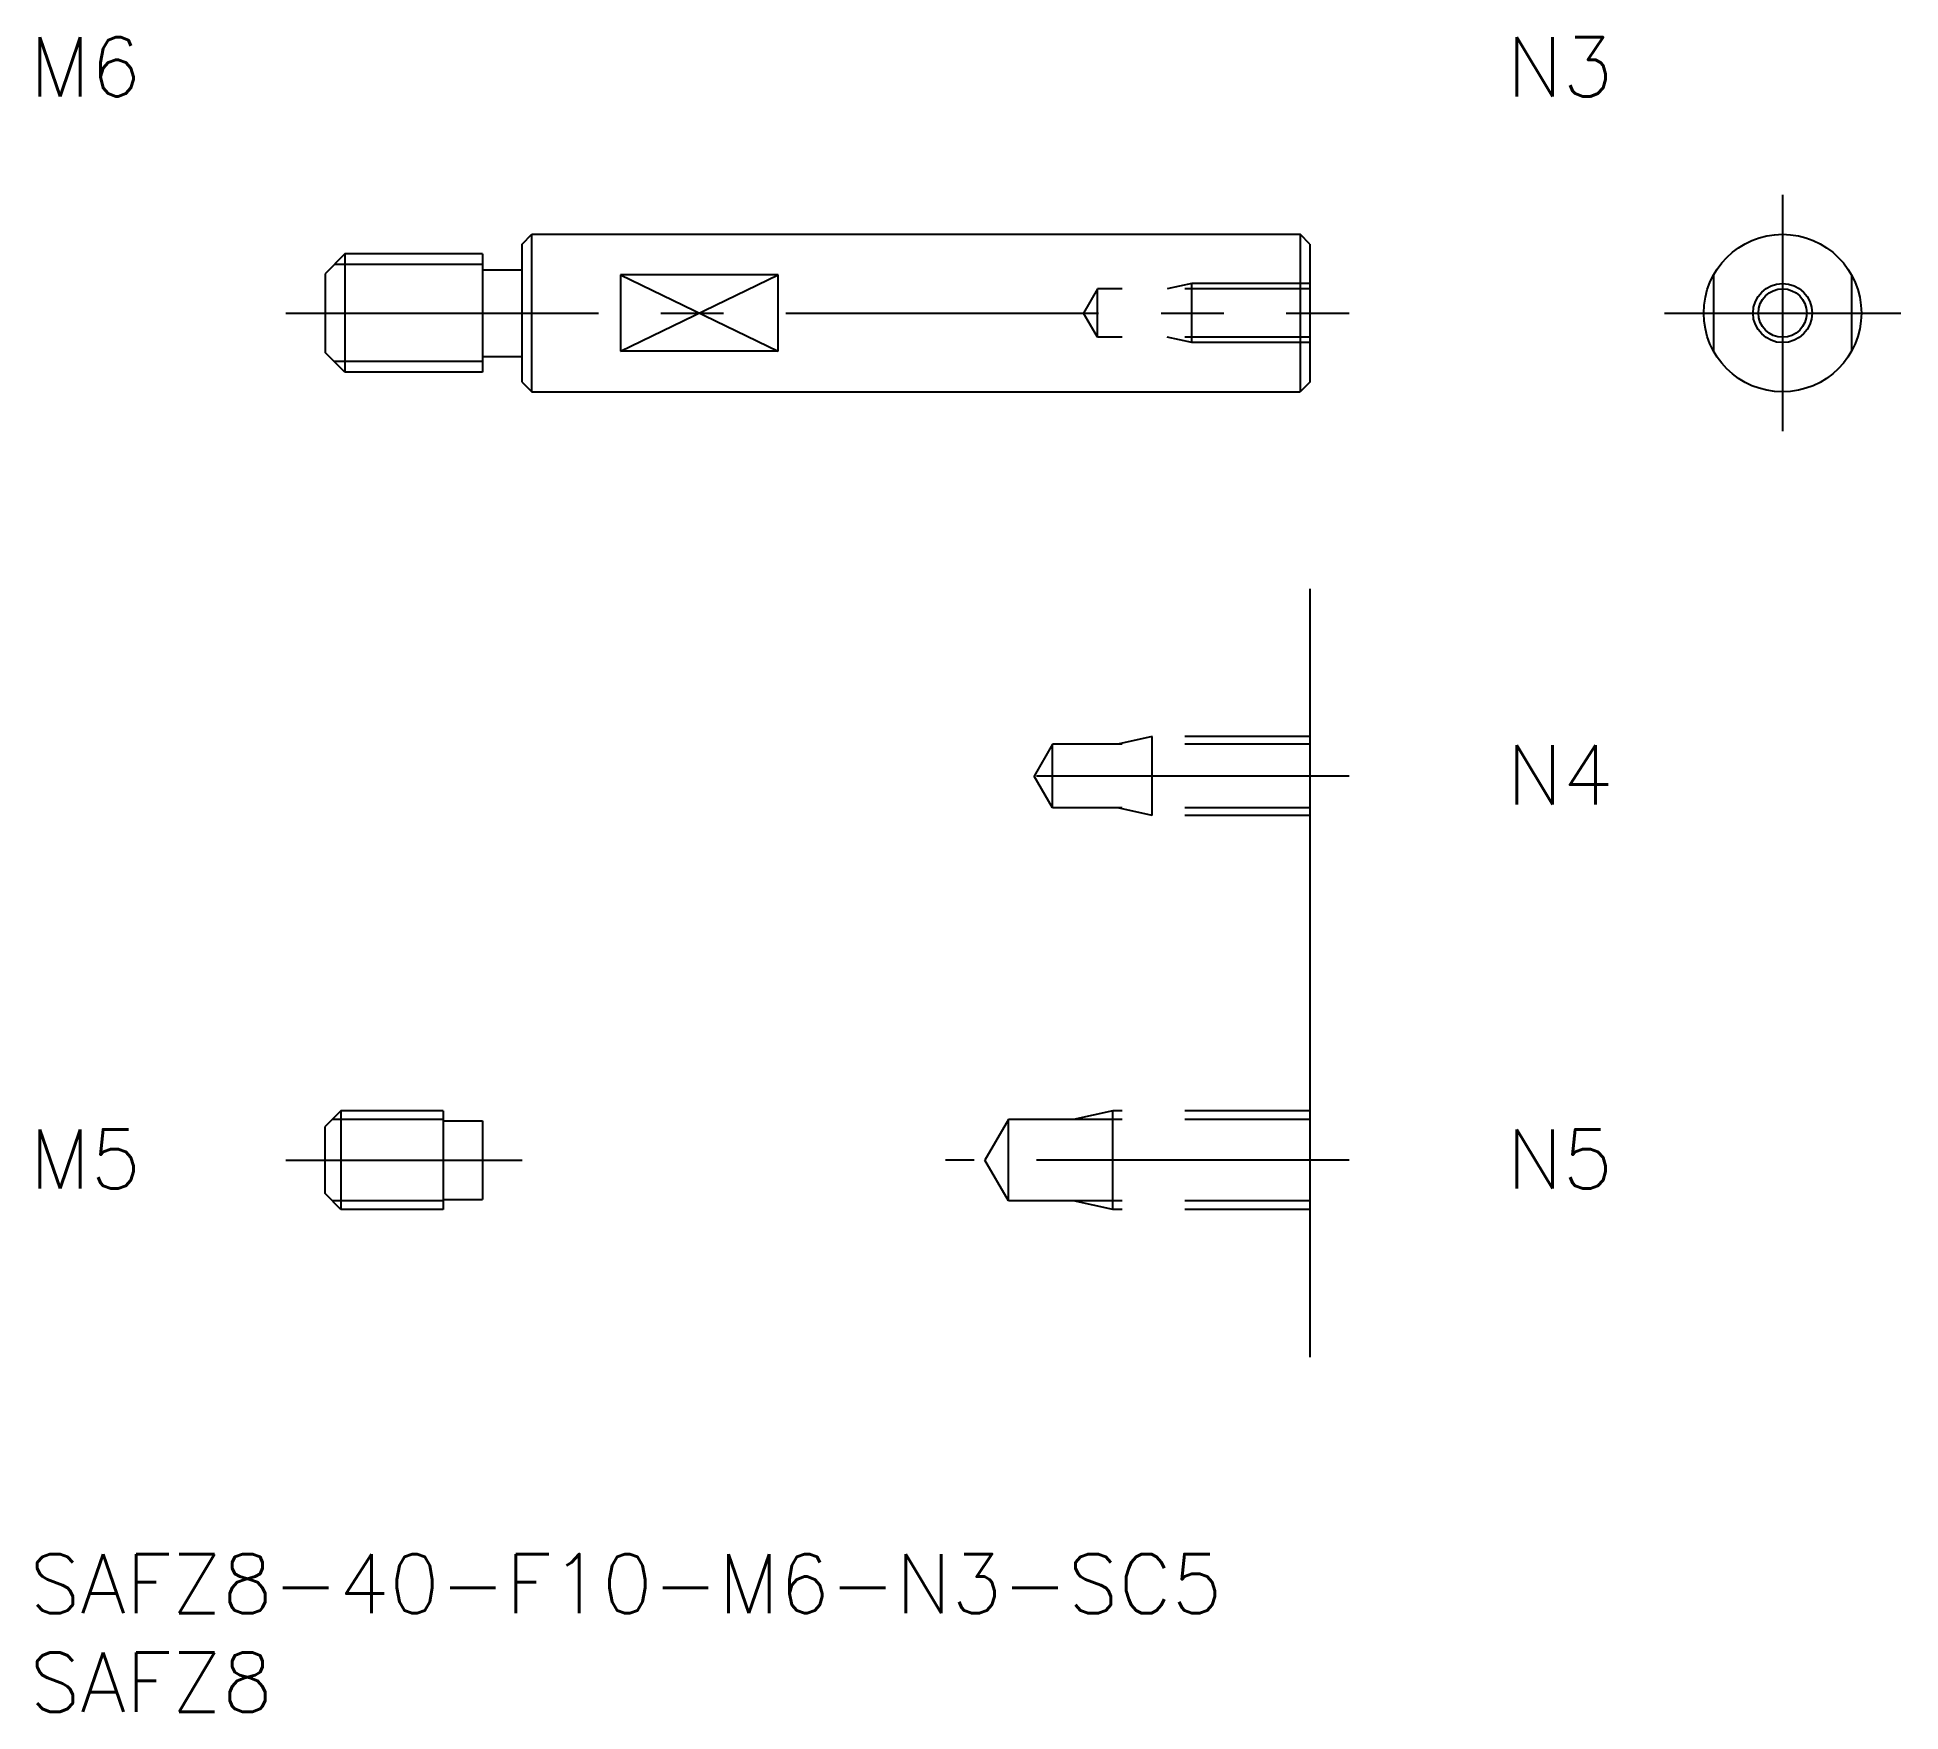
# Model space of a CAD drawing. Extents: x 0.4 to 95, y -8 to 77.
import ezdxf

# ---------------------------------------------------------------- set-up
doc = ezdxf.new("R2010")
doc.units = 0
doc.header["$LTSCALE"] = 0.5
doc.linetypes.add('CENTER', pattern=[50.8, 31.75, -6.35, 6.35, -6.35])
doc.linetypes.add('DASHED', pattern=[19.05, 12.7, -6.35])
for name, color, linetype in [('MSM_CENTER', 1, 'CENTER'), ('MSM_CONTINUOUS', 7, 'CONTINUOUS'), ('MSM_DASHED', 4, 'DASHED'), ('MSM_NARROW', 5, 'CONTINUOUS'), ('MSM_PART_NUMBER', 7, 'CONTINUOUS')]:
    doc.layers.add(name, color=color, linetype=linetype)
doc.styles.get("Standard").update_dxf_attribs({"font": 'txt.shx', "height": 1, "bigfont": 'bigfont.shx'})

# ---------------------------------------------------------------- blocks, each defined once
blk = doc.blocks.new('*U6')
at = {"layer": 'MSM_PART_NUMBER'}
blk.add_text('SAFZ8-40-F10-M6-N3-SC5', height=3, dxfattribs=at).set_placement((0, -3))
blk = doc.blocks.new('*U7')
at = {"layer": 'MSM_PART_NUMBER'}
blk.add_text('SAFZ8', height=3, dxfattribs=at).set_placement((0, -8))
blk = doc.blocks.new('*U8')
at = {"layer": 'MSM_PART_NUMBER'}
blk.add_text('N5', height=3, dxfattribs=at).set_placement((75, 18.561))
blk = doc.blocks.new('*U9')
at = {"layer": 'MSM_PART_NUMBER'}
blk.add_text('N4', height=3, dxfattribs=at).set_placement((75, 38.061))
blk = doc.blocks.new('*U10')
at = {"layer": 'MSM_PART_NUMBER'}
blk.add_text('M6', height=3, dxfattribs=at).set_placement((0, 74))
blk = doc.blocks.new('*U11')
at = {"layer": 'MSM_PART_NUMBER'}
blk.add_text('N3', height=3, rotation=360, dxfattribs=at).set_placement((75, 74))
blk = doc.blocks.new('*U12')
at = {"layer": 'MSM_PART_NUMBER'}
blk.add_text('M5', height=3, dxfattribs=at).set_placement((0, 18.561))

msp = doc.modelspace()

# ---------------------------------------------------------------- linework, layer by layer
at = {"layer": 'MSM_CENTER'}
for p, q in [((89, 69), (89, 57)), ((13, 63), (67, 63)), ((83, 63), (95, 63)), ((67, 39.5), (49, 39.5)), ((13, 20), (25, 20)), ((67, 20), (46.5, 20))]:
    msp.add_line(p, q, dxfattribs=at)
at = {"layer": 'MSM_CONTINUOUS'}
for p, q in [((25, 66.5), (25.5, 67)), ((25, 59.5), (25, 66.5)), ((25.5, 67), (64.5, 67)), ((25.5, 59), (25.5, 67)), ((65, 66.5), (64.5, 67)), ((64.5, 67), (64.5, 59)), ((65, 66.5), (65, 59.5)), ((16, 66), (15, 65)), ((23, 66), (16, 66)), ((16, 66), (16, 60)), ((23, 66), (23, 60)), ((15, 65), (15, 61)), ((23, 65.2), (25, 65.2)), ((30, 64.936), (30, 61.064)), ((38, 64.936), (30, 64.936)), ((38, 61.064), (38, 64.936)), ((16, 60), (15, 61)), ((23, 60.8), (25, 60.8)), ((38, 61.064), (30, 61.064)), ((23, 60), (16, 60)), ((25, 59.5), (25.5, 59)), ((25.5, 59), (64.5, 59)), ((65, 59.5), (64.5, 59)), ((65, 49), (65, 10)), ((15.8, 22.5), (15, 21.7)), ((21, 22.5), (15.8, 22.5)), ((15.8, 22.5), (15.8, 17.5)), ((21, 22.5), (21, 17.5)), ((21, 22), (23, 22)), ((23, 22), (23, 18)), ((15, 18.3), (15, 21.7)), ((15.8, 17.5), (15, 18.3)), ((21, 18), (23, 18)), ((21, 17.5), (15.8, 17.5))]:
    msp.add_line(p, q, dxfattribs=at)
for radius in [4, 1.23]:
    msp.add_circle((89, 63), radius, dxfattribs=at)
at = {"layer": 'MSM_DASHED'}
for p, q in [((59, 64.5), (57.75, 64.23)), ((65, 64.5), (59, 64.5)), ((59, 61.5), (59, 64.5)), ((85.5, 64.936), (85.5, 61.064)), ((92.5, 64.936), (92.5, 61.064)), ((54.21, 64.23), (53.5, 63)), ((65, 64.23), (54.21, 64.23)), ((54.21, 61.771), (54.21, 64.23)), ((54.21, 61.771), (53.5, 63)), ((65, 61.771), (54.21, 61.771)), ((59, 61.5), (57.75, 61.771)), ((65, 61.5), (59, 61.5)), ((51.936, 41.121), (51, 39.5)), ((65, 41.121), (51.936, 41.121)), ((51.936, 37.879), (51.936, 41.121)), ((57, 41.5), (55.25, 41.121)), ((65, 41.5), (57, 41.5)), ((57, 37.5), (57, 41.5)), ((51.936, 37.879), (51, 39.5)), ((65, 37.879), (51.936, 37.879)), ((57, 37.5), (55.25, 37.879)), ((65, 37.5), (57, 37.5)), ((49.693, 22.067), (48.5, 20)), ((65, 22.067), (49.693, 22.067)), ((49.693, 17.933), (49.693, 22.067)), ((55, 22.5), (53, 22.067)), ((65, 22.5), (55, 22.5)), ((55, 17.5), (55, 22.5)), ((49.693, 17.933), (48.5, 20)), ((65, 17.933), (49.693, 17.933)), ((55, 17.5), (53, 17.933)), ((65, 17.5), (55, 17.5))]:
    msp.add_line(p, q, dxfattribs=at)
at = {"layer": 'MSM_NARROW'}
for p, q in [((23, 65.458), (15.458, 65.458)), ((30, 61.064), (38, 64.936)), ((30, 64.936), (38, 61.064)), ((23, 60.541), (15.458, 60.541)), ((21, 22.067), (15.367, 22.067)), ((21, 17.933), (15.367, 17.933))]:
    msp.add_line(p, q, dxfattribs=at)
msp.add_circle((89, 63), 1.5, dxfattribs=at)

# ---------------------------------------------------------------- block references
at = {"layer": 'MSM_CONTINUOUS'}
for name in ['*U10', '*U11', '*U9', '*U12', '*U8', '*U6', '*U7']:
    msp.add_blockref(name, (0, 0), dxfattribs=at)

doc.saveas('drawing.dxf')
